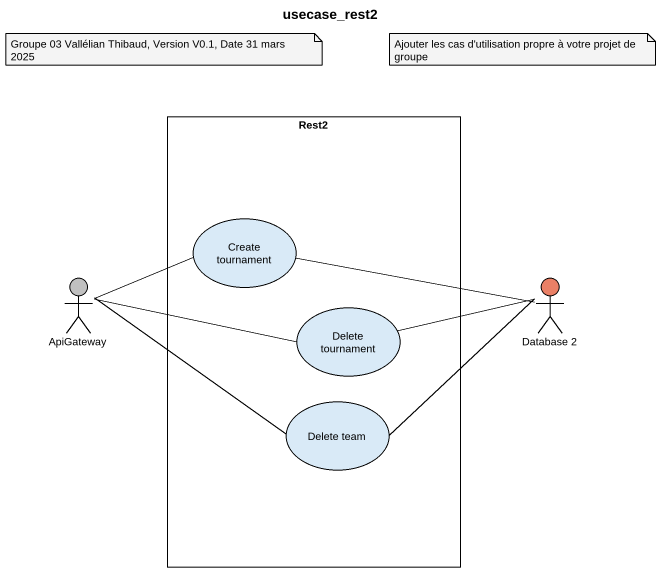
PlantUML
@startuml
title usecase_rest2
rectangle Rest2 {
  usecase "Create tournament" as Create_tournament
  usecase "Delete tournament" as Delete_tournament
  usecase "Delete team" as Delete_team
}
actor ApiGateway #C0C0C0
actor "Database 2" as Database_2 #EA8066
Create_tournament -left- ApiGateway
Create_tournament -right- Database_2
ApiGateway -right- Delete_team
Delete_tournament -left- ApiGateway
Delete_tournament -right- Database_2
Delete_team -right- Database_2
note as N1
  Groupe 03 Vallélian Thibaud, Version V0.1, Date 31 mars 2025
end note
note as N2
  Ajouter les cas d'utilisation propre à votre projet de groupe
end note
@enduml
